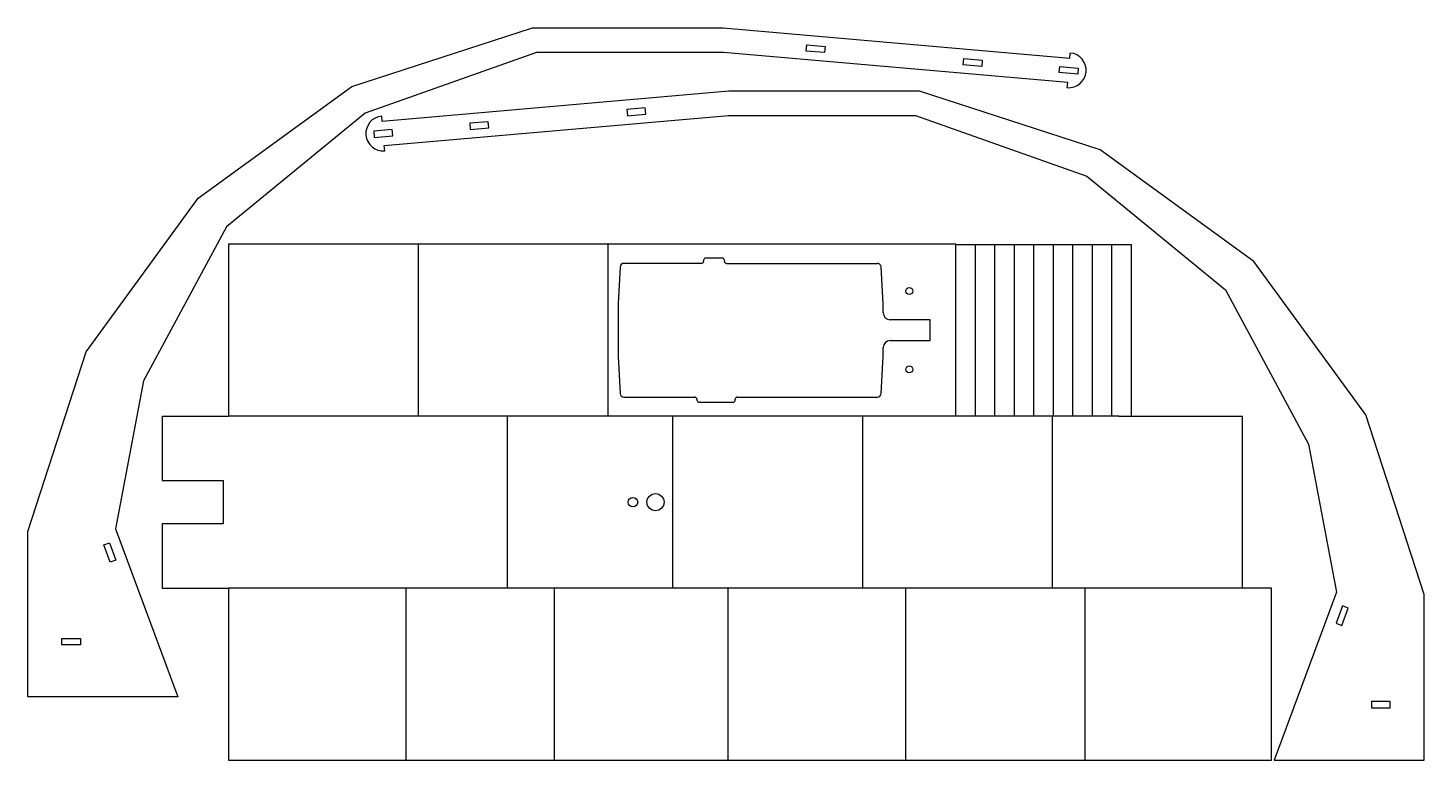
# Model space of a CAD drawing. Header units: millimetres. Extents: x -582 to 220, y 544 to 965.
import ezdxf

# ---------------------------------------------------------------- set-up
doc = ezdxf.new("R2010")
doc.units = ezdxf.units.MM

msp = doc.modelspace()

# ---------------------------------------------------------------- linework, layer by layer
at = {"color": 7, "linetype": 'Continuous', "lineweight": 25}
for p, q in [((-396.02, 931.01), (-292.24, 964.73)), ((-292.24, 964.73), (-182.65, 964.73)), ((-182.65, 964.73), (16.32, 947.32)), ((-135.09, 951.44), (-134.78, 955.02)), ((-134.78, 955.02), (-124.22, 954.1)), ((-124.22, 954.1), (-124.53, 950.51)), ((-290.01, 950.63), (-388.26, 915.78)), ((-182.52, 950.67), (-290.01, 950.63)), ((15.1, 933.38), (-182.52, 950.67)), ((-124.53, 950.51), (-135.09, 951.44)), ((-44.84, 943.54), (-44.52, 947.13)), ((-44.52, 947.13), (-33.97, 946.2)), ((-33.97, 946.2), (-34.28, 942.62)), ((16.32, 947.32), (16.59, 950.31)), ((-34.28, 942.62), (-44.84, 943.54)), ((10.28, 939.02), (10.59, 942.6)), ((20.84, 938.09), (10.28, 939.02)), ((10.59, 942.6), (21.15, 941.68)), ((21.15, 941.68), (20.84, 938.09)), ((-484.29, 866.88), (-396.02, 931.01)), ((14.84, 930.39), (15.1, 933.38)), ((-179.56, 928.46), (-378.53, 911.05)), ((-69.96, 928.46), (-179.56, 928.46)), ((33.81, 894.74), (-69.96, 928.46)), ((-388.26, 915.78), (-467.93, 850.52)), ((-378.53, 911.05), (-378.79, 914.04)), ((-377.31, 897.11), (-179.69, 914.4)), ((-227.43, 918.75), (-237.99, 917.83)), ((-237.99, 917.83), (-237.67, 914.24)), ((-237.67, 914.24), (-227.12, 915.17)), ((-227.12, 915.17), (-227.43, 918.75)), ((-179.69, 914.4), (-72.2, 914.37)), ((-72.2, 914.37), (26.05, 879.51)), ((-372.8, 906.34), (-383.36, 905.41)), ((-372.49, 902.75), (-372.8, 906.34)), ((-317.68, 910.86), (-328.24, 909.93)), ((-328.24, 909.93), (-327.93, 906.35)), ((-327.93, 906.35), (-317.37, 907.27)), ((-317.37, 907.27), (-317.68, 910.86)), ((-383.36, 905.41), (-383.05, 901.83)), ((-383.05, 901.83), (-372.49, 902.75)), ((-377.05, 894.12), (-377.31, 897.11)), ((122.08, 830.61), (33.81, 894.74)), ((26.05, 879.51), (105.72, 814.25)), ((-548.43, 778.6), (-484.29, 866.88)), ((-467.93, 850.52), (-515.62, 761.89)), ((-466.77, 840.44), (-466.77, 741.64)), ((-357.77, 840.44), (-466.77, 840.44)), ((-357.77, 741.64), (-357.77, 840.44)), ((-248.77, 840.44), (-357.77, 840.44)), ((-248.77, 741.64), (-248.77, 840.44)), ((-49.08, 840.44), (-248.77, 840.44)), ((-49.08, 741.64), (-49.08, 840.44)), ((-37.88, 840.14), (-49.08, 840.14)), ((-37.88, 741.64), (-37.88, 840.14)), ((-26.68, 840.14), (-37.88, 840.14)), ((-26.68, 741.64), (-26.68, 840.14)), ((-15.48, 840.14), (-26.68, 840.14)), ((-15.48, 741.64), (-15.48, 840.14)), ((-4.28, 840.14), (-15.48, 840.14)), ((-4.28, 741.64), (-4.28, 840.14)), ((6.92, 840.14), (-4.28, 840.14)), ((6.92, 741.64), (6.92, 840.14)), ((18.12, 840.14), (6.92, 840.14)), ((18.12, 741.64), (18.12, 840.14)), ((29.32, 840.14), (18.12, 840.14)), ((29.32, 741.64), (29.32, 840.14)), ((40.52, 840.14), (29.32, 840.14)), ((40.52, 741.64), (40.52, 840.14)), ((51.72, 840.14), (40.52, 840.14)), ((51.72, 741.64), (51.72, 840.14)), ((-241.88, 827.46), (-243.08, 806.17)), ((-195.23, 829.44), (-239.79, 829.44)), ((-193.98, 831.19), (-193.98, 830.69)), ((-183.23, 832.44), (-192.73, 832.44)), ((-181.98, 830.69), (-181.98, 831.19)), ((-90.88, 806.17), (-92.08, 827.46)), ((186.22, 742.33), (122.08, 830.61)), ((105.72, 814.25), (153.41, 725.62)), ((-243.08, 806.17), (-243.08, 775.92)), ((-90.88, 801.04), (-90.88, 806.17)), ((-63.88, 797.04), (-86.88, 797.04)), ((-63.88, 785.04), (-63.88, 797.04)), ((-581.96, 675.4), (-548.43, 778.6)), ((-90.88, 775.92), (-90.88, 781.04)), ((-86.88, 785.04), (-63.88, 785.04)), ((-243.08, 775.92), (-241.88, 754.63)), ((-92.08, 754.63), (-90.88, 775.92)), ((-515.62, 761.89), (-531.63, 676.86)), ((-239.79, 752.64), (-199.03, 752.64)), ((-197.78, 751.39), (-197.78, 750.89)), ((-196.53, 749.64), (-177.03, 749.64)), ((-175.78, 750.89), (-175.78, 751.39)), ((-504.84, 741.64), (-504.84, 704.74)), ((-268.51, 741.64), (-466.77, 741.64)), ((-306.58, 642.84), (-306.58, 741.64)), ((-173.51, 741.64), (-268.51, 741.64)), ((-211.58, 642.84), (-211.58, 741.64)), ((-64.51, 741.64), (-173.51, 741.64)), ((-102.58, 642.84), (-102.58, 741.64)), ((44.49, 741.64), (-64.51, 741.64)), ((6.42, 642.84), (6.42, 741.64)), ((115.42, 642.84), (115.42, 741.64)), ((219.75, 639.13), (186.22, 742.33)), ((153.41, 725.62), (169.42, 640.59)), ((-504.84, 704.74), (-469.84, 704.74)), ((-469.84, 704.74), (-469.84, 679.74)), ((-581.96, 580.31), (-581.96, 675.4)), ((-531.63, 676.86), (-495.87, 580.31)), ((-469.84, 679.74), (-504.84, 679.74)), ((-504.84, 679.74), (-504.84, 642.84)), ((-538.45, 667.63), (-535.07, 668.88)), ((-534.76, 657.69), (-538.45, 667.63)), ((-535.07, 668.88), (-531.39, 658.94)), ((-531.39, 658.94), (-534.76, 657.69)), ((-466.77, 642.84), (-466.77, 544.04)), ((-364.77, 642.84), (-466.77, 642.84)), ((-364.77, 544.04), (-364.77, 642.84)), ((-279.57, 642.84), (-364.77, 642.84)), ((-279.57, 544.04), (-279.57, 642.84)), ((-179.87, 642.84), (-279.57, 642.84)), ((-179.87, 544.04), (-179.87, 642.84)), ((-77.81, 642.84), (-179.87, 642.84)), ((-77.81, 544.04), (-77.81, 642.84)), ((25.19, 642.84), (-77.81, 642.84)), ((25.19, 544.04), (25.19, 642.84)), ((132.07, 642.84), (25.19, 642.84)), ((132.07, 544.04), (132.07, 642.84)), ((169.42, 640.59), (133.66, 544.04)), ((219.75, 544.04), (219.75, 639.13)), ((172.86, 632.61), (169.18, 622.67)), ((172.55, 621.42), (176.24, 631.36)), ((176.24, 631.36), (172.86, 632.61)), ((169.18, 622.67), (172.55, 621.42)), ((-562.46, 613.91), (-551.86, 613.91)), ((-562.46, 610.31), (-562.46, 613.91)), ((-551.86, 610.31), (-562.46, 610.31)), ((-551.86, 613.91), (-551.86, 610.31)), ((-495.87, 580.31), (-581.96, 580.31)), ((189.65, 577.64), (189.65, 574.04)), ((200.25, 577.64), (189.65, 577.64)), ((200.25, 574.04), (200.25, 577.64)), ((189.65, 574.04), (200.25, 574.04)), ((-466.77, 544.04), (-364.77, 544.04)), ((-364.77, 544.04), (-279.57, 544.04)), ((-279.57, 544.04), (-179.87, 544.04)), ((-179.87, 544.04), (-77.81, 544.04)), ((-77.81, 544.04), (25.19, 544.04)), ((25.19, 544.04), (132.07, 544.04)), ((133.66, 544.04), (219.75, 544.04))]:
    msp.add_line(p, q, dxfattribs=at)
for p, q in [((-180.73, 829.44), (-94.18, 829.44)), ((-174.53, 752.64), (-94.18, 752.64)), ((-504.84, 741.64), (-466.77, 741.64)), ((44.49, 741.64), (115.42, 741.64)), ((-504.84, 642.84), (-466.77, 642.84))]:
    msp.add_line(p, q)
for centre, radius in [((-75.88, 813.54), 2), ((-75.88, 768.54), 2), ((-234.58, 692.24), 2.76), ((-221.58, 692.24), 4.95)]:
    msp.add_circle(centre, radius, dxfattribs=at)
for centre, radius, start, end in [((15.71, 940.35), 10, 265, 85), ((-377.92, 904.08), 10, 95, 275), ((-239.79, 827.34), 2.1, 90, 176.7741), ((-195.23, 830.69), 1.25, 270, 0), ((-192.73, 831.19), 1.25, 90, 180), ((-183.23, 831.19), 1.25, 0, 90), ((-180.73, 830.69), 1.25, 180, 270), ((-94.18, 827.34), 2.1, 3.2259, 90), ((-86.88, 801.04), 4, 180, 270), ((-86.88, 781.04), 4, 90, 180), ((-239.79, 754.74), 2.1, 183.2259, 270), ((-94.18, 754.74), 2.1, 270, 356.7741), ((-199.03, 751.39), 1.25, 0, 90), ((-196.53, 750.89), 1.25, 180, 270), ((-177.03, 750.89), 1.25, 270, 0), ((-174.53, 751.39), 1.25, 90, 180)]:
    msp.add_arc(centre, radius, start, end, dxfattribs=at)

doc.saveas('drawing.dxf')
